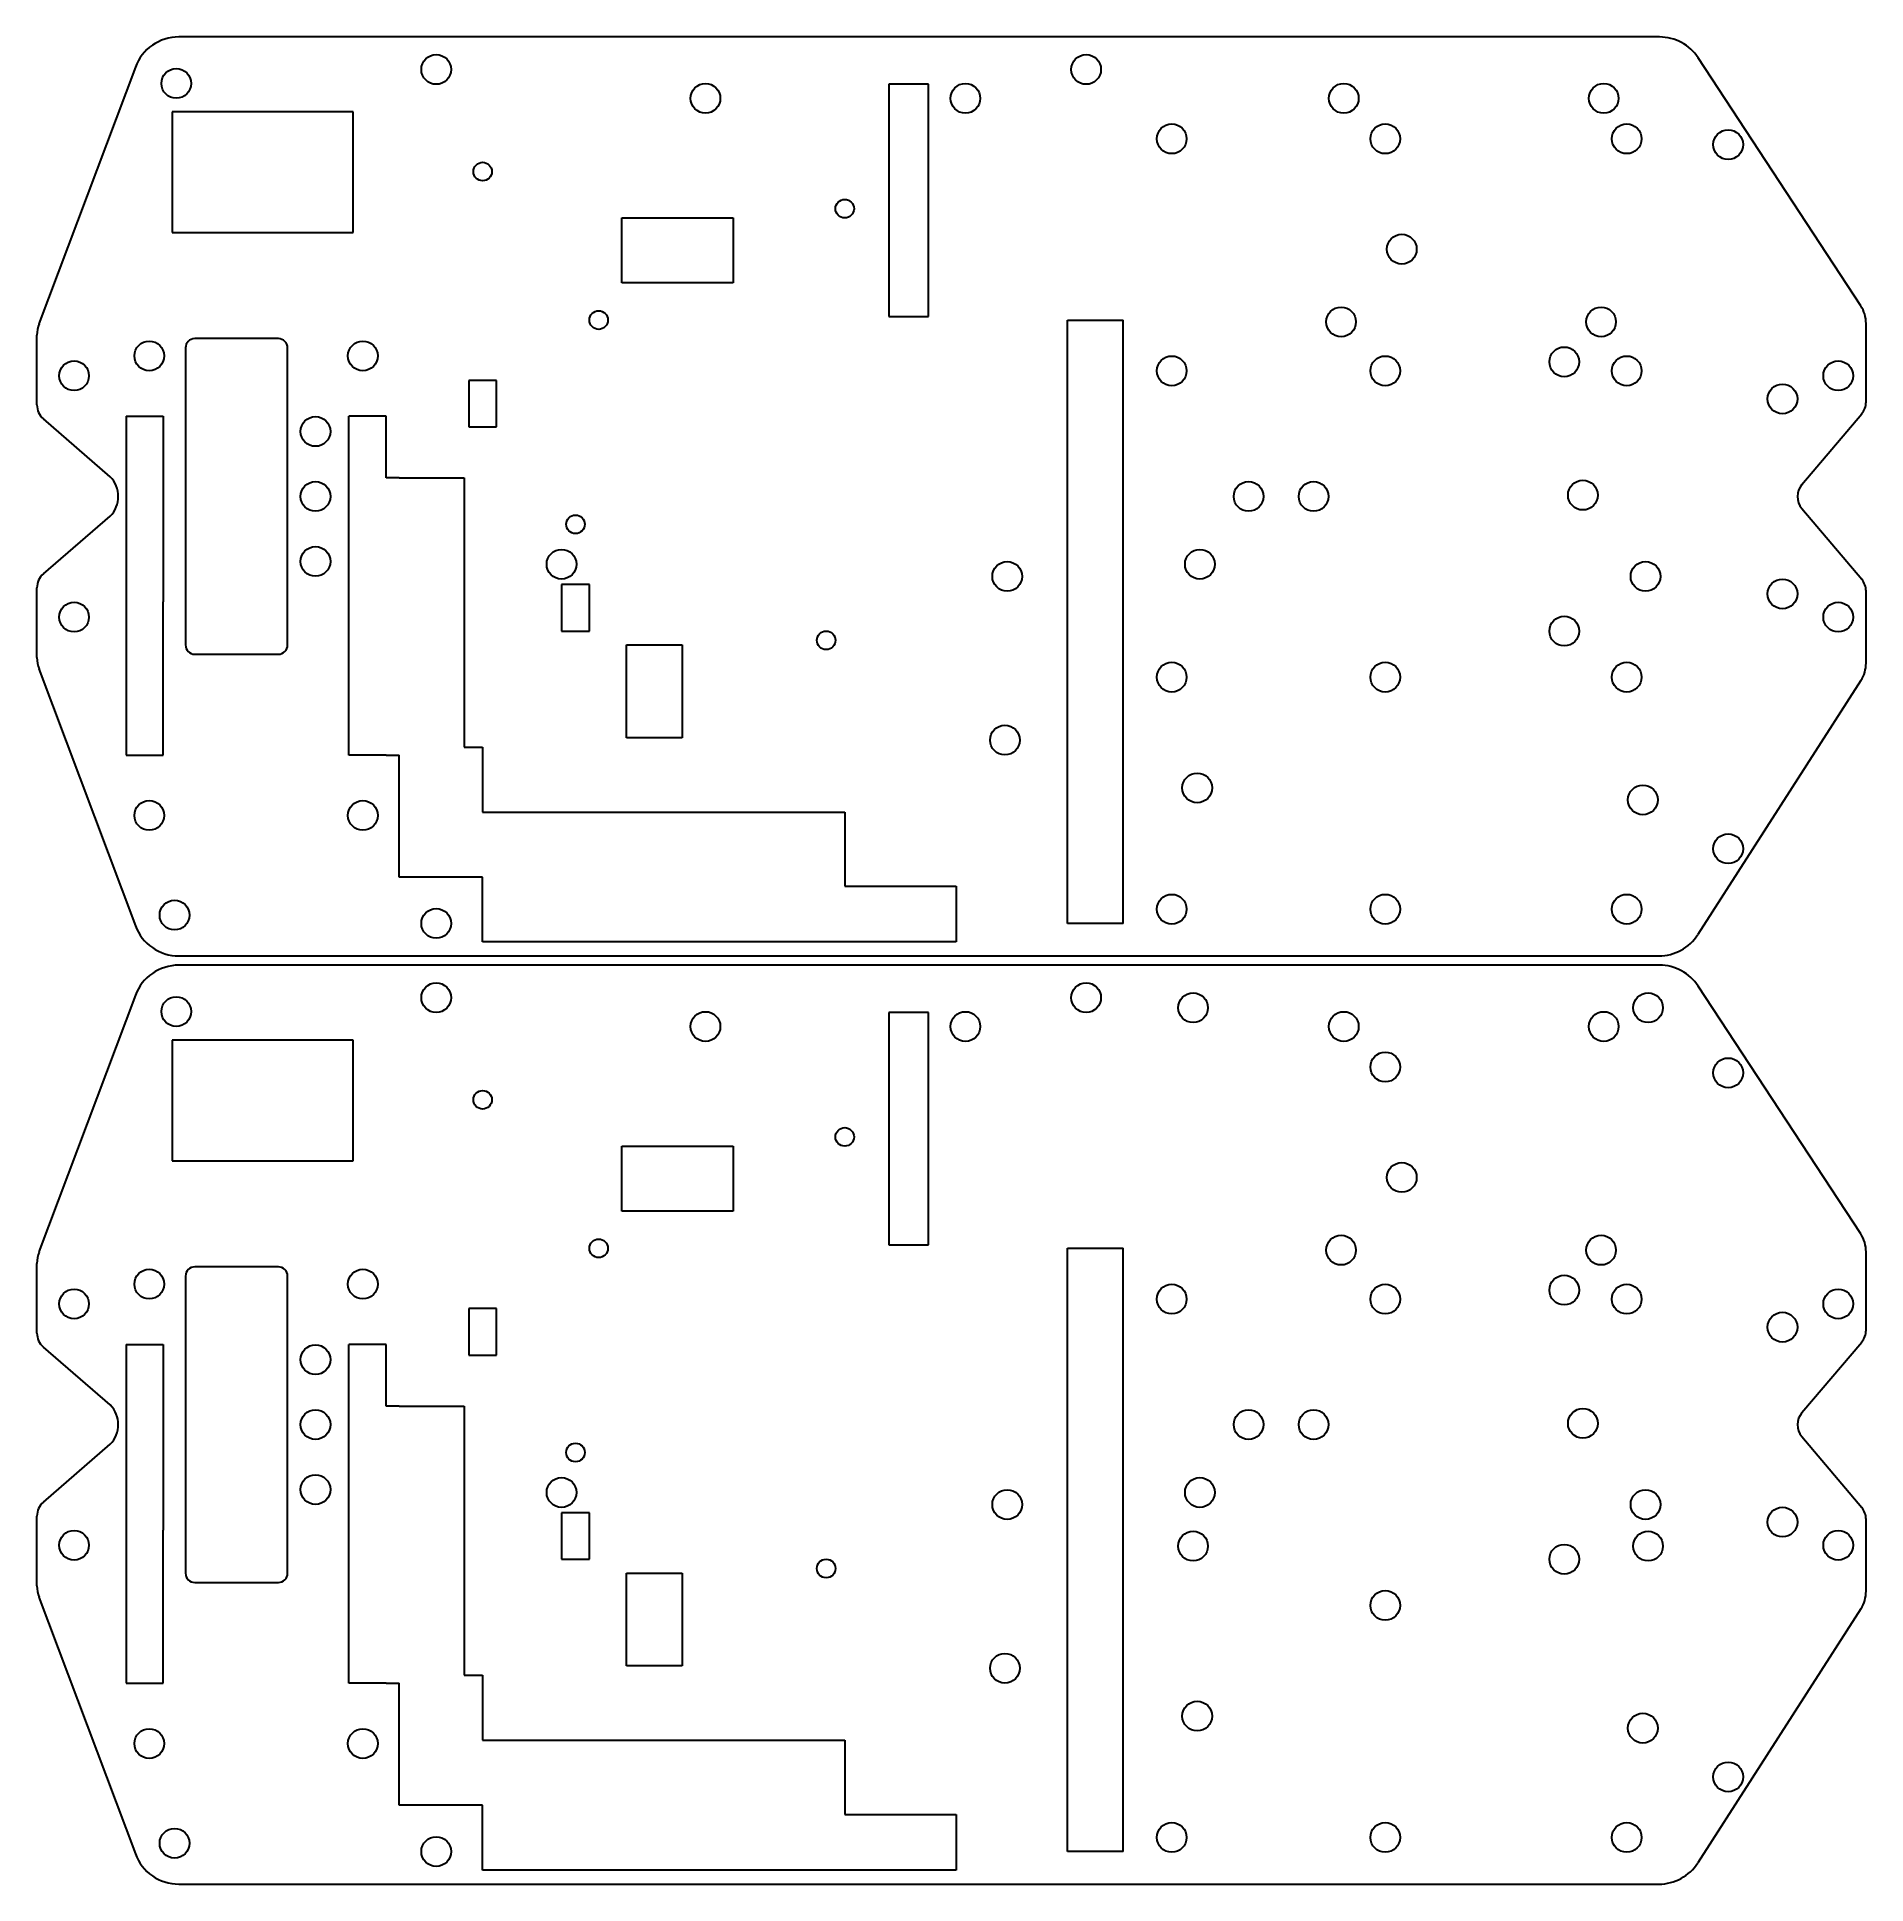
# Model space of a CAD drawing. Header units: millimetres. Extents: x 0 to 197, y 0 to 199.
import ezdxf

# ---------------------------------------------------------------- set-up
doc = ezdxf.new("R2010")
doc.units = ezdxf.units.MM
doc.layers.add('BOARD_OUTLINE', color=254, linetype='Continuous')

msp = doc.modelspace()

# ---------------------------------------------------------------- linework, layer by layer
at = {"lineweight": 30}
for p, q in [((49.5, 162.36), (46.5, 162.36)), ((46.5, 162.36), (46.5, 157.36)), ((49.5, 157.36), (49.5, 162.36)), ((46.5, 157.36), (49.5, 157.36)), ((59.5, 140.36), (56.5, 140.36)), ((56.5, 140.36), (56.5, 135.36)), ((59.5, 135.36), (59.5, 140.36)), ((56.5, 135.36), (59.5, 135.36)), ((49.5, 62.36), (46.5, 62.36)), ((46.5, 62.36), (46.5, 57.36)), ((49.5, 57.36), (49.5, 62.36)), ((46.5, 57.36), (49.5, 57.36)), ((59.5, 40.36), (56.5, 40.36)), ((56.5, 40.36), (56.5, 35.36)), ((59.5, 35.36), (59.5, 40.36)), ((56.5, 35.36), (59.5, 35.36))]:
    msp.add_line(p, q, dxfattribs=at)
for centre in [(48, 184.86), (87, 180.86), (60.5, 168.86), (58, 146.86), (85, 134.36), (48, 84.86), (87, 80.86), (60.5, 68.86), (58, 46.86), (85, 34.36)]:
    msp.add_circle(centre, 1, dxfattribs=at)
at = {"layer": 'BOARD_OUTLINE', "lineweight": 30}
for p, q in [((48, 199.36), (15.28, 199.36)), ((174.75, 199.36), (48, 199.36)), ((196.43, 170.41), (178.93, 197.11)), ((10.6, 196.12), (0.22, 168.46)), ((96.02, 194.28), (91.75, 194.28)), ((91.75, 194.28), (91.75, 169.23)), ((96.02, 169.23), (96.02, 194.28)), ((34.06, 191.29), (14.56, 191.29)), ((14.56, 191.29), (14.56, 178.29)), ((34.06, 178.29), (34.06, 191.29)), ((63, 172.86), (63, 179.86)), ((63, 179.86), (75, 179.86)), ((75, 179.86), (75, 172.86)), ((14.56, 178.29), (34.06, 178.29)), ((75, 172.86), (63, 172.86)), ((91.75, 169.23), (96.02, 169.23)), ((0, 159.73), (0, 167.23)), ((111, 103.86), (111, 168.86)), ((111, 168.86), (117, 168.86)), ((117, 103.86), (117, 168.86)), ((197, 160.04), (197, 168.49)), ((16, 165.86), (16, 133.86)), ((26, 166.86), (17, 166.86)), ((27, 133.86), (27, 165.86)), ((7.88, 151.99), (0.69, 158.22)), ((9.6, 158.5), (9.6, 122)), ((9.6, 158.5), (13.6, 158.5)), ((13.6, 158.5), (13.6, 138.5)), ((37.6, 158.5), (33.6, 158.5)), ((33.6, 122), (33.6, 158.5)), ((37.6, 151.86), (37.6, 158.5)), ((190.09, 151.15), (196.53, 158.75)), ((39, 151.86), (37.6, 151.86)), ((39, 151.86), (46, 151.86)), ((46, 151.86), (46, 122.86)), ((0.69, 141.51), (7.88, 147.74)), ((190.09, 148.57), (196.53, 140.94)), ((0, 132.5), (0, 140)), ((197, 131.91), (197, 139.65)), ((13.6, 122), (13.6, 138.5)), ((63.5, 123.86), (63.5, 133.86)), ((63.5, 133.86), (69.5, 133.86)), ((69.5, 133.86), (69.5, 123.86)), ((17, 132.86), (26, 132.86)), ((0.22, 131.27), (10.6, 103.61)), ((196.45, 130.02), (178.88, 102.66)), ((69.5, 123.86), (63.5, 123.86)), ((9.6, 122), (13.6, 122)), ((37.6, 122), (33.6, 122)), ((37.6, 122), (39, 122)), ((39, 108.86), (39, 122)), ((46, 122.86), (48, 122.86)), ((48, 122.86), (48, 115.86)), ((48, 115.86), (87, 115.86)), ((87, 115.86), (87, 107.86)), ((48, 108.86), (39, 108.86)), ((48, 101.86), (48, 108.86)), ((87, 107.86), (99, 107.86)), ((99, 107.86), (99, 101.86)), ((117, 103.86), (111, 103.86)), ((99, 101.86), (48, 101.86)), ((15.28, 100.36), (174.68, 100.36)), ((48, 99.36), (15.28, 99.36)), ((174.75, 99.36), (48, 99.36)), ((10.6, 96.12), (0.22, 68.46)), ((196.43, 70.41), (178.93, 97.11)), ((96.02, 94.28), (91.75, 94.28)), ((91.75, 94.28), (91.75, 69.23)), ((96.02, 69.23), (96.02, 94.28)), ((34.06, 91.29), (14.56, 91.29)), ((14.56, 91.29), (14.56, 78.29)), ((34.06, 78.29), (34.06, 91.29)), ((63, 72.86), (63, 79.86)), ((63, 79.86), (75, 79.86)), ((75, 79.86), (75, 72.86)), ((14.56, 78.29), (34.06, 78.29)), ((75, 72.86), (63, 72.86)), ((91.75, 69.23), (96.02, 69.23)), ((111, 3.86), (111, 68.86)), ((111, 68.86), (117, 68.86)), ((117, 3.86), (117, 68.86)), ((197, 60.04), (197, 68.49)), ((0, 59.73), (0, 67.23)), ((16, 65.86), (16, 33.86)), ((26, 66.86), (17, 66.86)), ((27, 33.86), (27, 65.86)), ((7.88, 51.99), (0.69, 58.22)), ((9.6, 58.5), (9.6, 22)), ((9.6, 58.5), (13.6, 58.5)), ((13.6, 58.5), (13.6, 38.5)), ((37.6, 58.5), (33.6, 58.5)), ((33.6, 22), (33.6, 58.5)), ((37.6, 51.86), (37.6, 58.5)), ((190.09, 51.15), (196.53, 58.75)), ((39, 51.86), (37.6, 51.86)), ((39, 51.86), (46, 51.86)), ((46, 51.86), (46, 22.86)), ((190.09, 48.57), (196.53, 40.94)), ((0.69, 41.51), (7.88, 47.74)), ((0, 32.5), (0, 40)), ((13.6, 22), (13.6, 38.5)), ((197, 31.91), (197, 39.65)), ((63.5, 23.86), (63.5, 33.86)), ((63.5, 33.86), (69.5, 33.86)), ((69.5, 33.86), (69.5, 23.86)), ((17, 32.86), (26, 32.86)), ((0.22, 31.27), (10.6, 3.61)), ((196.45, 30.02), (178.88, 2.66)), ((9.6, 22), (13.6, 22)), ((37.6, 22), (33.6, 22)), ((37.6, 22), (39, 22)), ((39, 8.86), (39, 22)), ((46, 22.86), (48, 22.86)), ((48, 22.86), (48, 15.86)), ((69.5, 23.86), (63.5, 23.86)), ((48, 15.86), (87, 15.86)), ((87, 15.86), (87, 7.86)), ((48, 8.86), (39, 8.86)), ((48, 1.86), (48, 8.86)), ((87, 7.86), (99, 7.86)), ((99, 7.86), (99, 1.86)), ((117, 3.86), (111, 3.86)), ((15.28, 0.36), (174.68, 0.36)), ((99, 1.86), (48, 1.86))]:
    msp.add_line(p, q, dxfattribs=at)
for centre in [(43, 195.86), (113, 195.86), (15, 194.36), (72, 192.75), (100, 192.75), (140.75, 192.75), (168.75, 192.75), (122.22, 188.39), (145.22, 188.39), (171.22, 188.39), (182.15, 187.76), (147, 176.5), (140.46, 168.66), (168.46, 168.66), (12.1, 165), (35.1, 165), (164.5, 164.36), (4, 162.86), (122.22, 163.39), (145.22, 163.39), (171.22, 163.39), (194, 162.86), (188, 160.36), (30, 156.86), (30, 149.86), (130.5, 149.86), (137.5, 149.86), (166.5, 150), (30, 142.86), (56.5, 142.55), (125.25, 142.55), (104.5, 141.25), (173.25, 141.25), (188, 139.36), (4, 136.86), (194, 136.86), (164.5, 135.36), (122.22, 130.39), (145.22, 130.39), (171.22, 130.39), (104.25, 123.61), (124.96, 118.46), (172.96, 117.16), (12.1, 115.5), (35.1, 115.5), (182.15, 111.91), (14.82, 104.76), (122.22, 105.39), (145.22, 105.39), (171.22, 105.39), (43, 103.86), (15, 94.36), (43, 95.86), (113, 95.86), (124.52, 94.78), (173.52, 94.78), (72, 92.75), (100, 92.75), (140.75, 92.75), (168.75, 92.75), (145.22, 88.39), (182.15, 87.76), (147, 76.5), (140.46, 68.66), (168.46, 68.66), (12.1, 65), (35.1, 65), (164.5, 64.36), (4, 62.86), (122.22, 63.39), (145.22, 63.39), (171.22, 63.39), (194, 62.86), (188, 60.36), (30, 56.86), (30, 49.86), (130.5, 49.86), (137.5, 49.86), (166.5, 50), (30, 42.86), (56.5, 42.55), (125.25, 42.55), (104.5, 41.25), (173.25, 41.25), (188, 39.36), (4, 36.86), (124.52, 36.78), (173.52, 36.78), (194, 36.86), (164.5, 35.36), (145.22, 30.39), (104.25, 23.61), (124.96, 18.46), (172.96, 17.16), (12.1, 15.5), (35.1, 15.5), (182.15, 11.91), (14.82, 4.76), (122.22, 5.39), (145.22, 5.39), (171.22, 5.39), (43, 3.86)]:
    msp.add_circle(centre, 1.6, dxfattribs=at)
for centre, radius, start, end in [((15.28, 194.36), 5, 90, 159.444), ((174.75, 194.36), 5, 33.2381, 90), ((193.5, 168.49), 3.5, 0, 33.2381), ((3.5, 167.23), 3.5, 159.444, 180), ((17, 165.86), 1, 90, 180), ((26, 165.86), 1, 0, 90), ((2, 159.73), 2, 180, 229.0774), ((195, 160.04), 2, 319.7357, 0), ((5.76, 149.86), 3, 315, 45), ((191.62, 149.86), 2, 139.7357, 220.1404), ((2, 140), 2, 130.9204, 180), ((195, 139.65), 2, 0, 40.1404), ((17, 133.86), 1, 180, 270), ((26, 133.86), 1, 270, 0), ((3.5, 132.5), 3.5, 180, 200.556), ((193.5, 131.91), 3.5, 327.2996, 0), ((15.28, 105.36), 5, 200.556, 270), ((174.68, 105.36), 5, 270, 327.2996), ((15.28, 94.36), 5, 90, 159.444), ((174.75, 94.36), 5, 33.2381, 90), ((193.5, 68.49), 3.5, 0, 33.2381), ((3.5, 67.23), 3.5, 159.444, 180), ((17, 65.86), 1, 90, 180), ((26, 65.86), 1, 0, 90), ((2, 59.73), 2, 180, 229.0774), ((195, 60.04), 2, 319.7357, 0), ((5.76, 49.86), 3, 315, 45), ((191.62, 49.86), 2, 139.7357, 220.1404), ((2, 40), 2, 130.9204, 180), ((195, 39.65), 2, 0, 40.1404), ((17, 33.86), 1, 180, 270), ((26, 33.86), 1, 270, 0), ((3.5, 32.5), 3.5, 180, 200.556), ((193.5, 31.91), 3.5, 327.2996, 0), ((15.28, 5.36), 5, 200.556, 270), ((174.68, 5.36), 5, 270, 327.2996)]:
    msp.add_arc(centre, radius, start, end, dxfattribs=at)

doc.saveas('drawing.dxf')
